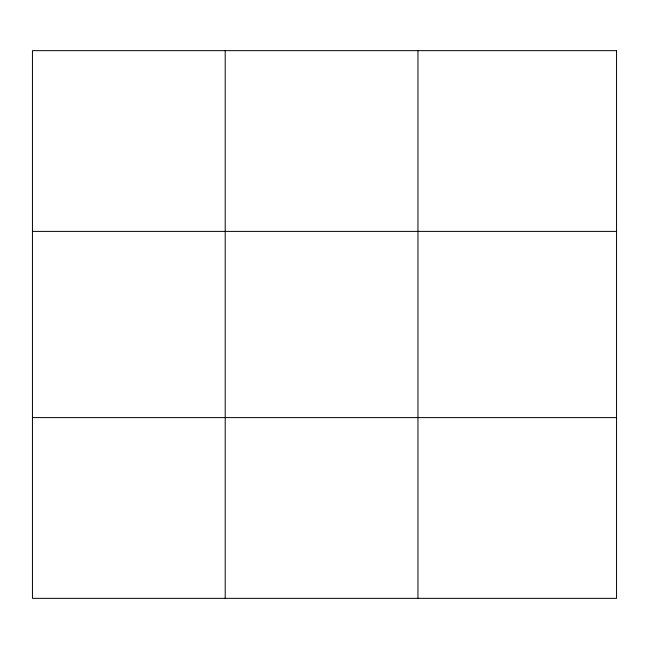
<?xml version="1.0" encoding="UTF-8"?>
<svg xmlns="http://www.w3.org/2000/svg" width="649" height="649" viewBox="0 0 649 649"><rect width="100%" height="100%" fill="white"/><g stroke="black" fill="none" stroke-linecap="round" stroke-linejoin="round"><path stroke-width="0.97" d="M225.203 50.654L225.203 598.346M417.956 50.654L417.956 598.346M32.45 231.393L616.55 231.393M32.45 417.607L616.55 417.607M616.55 50.654L616.55 598.346L32.45 598.346L32.45 50.654L616.55 50.654"/></g></svg>
